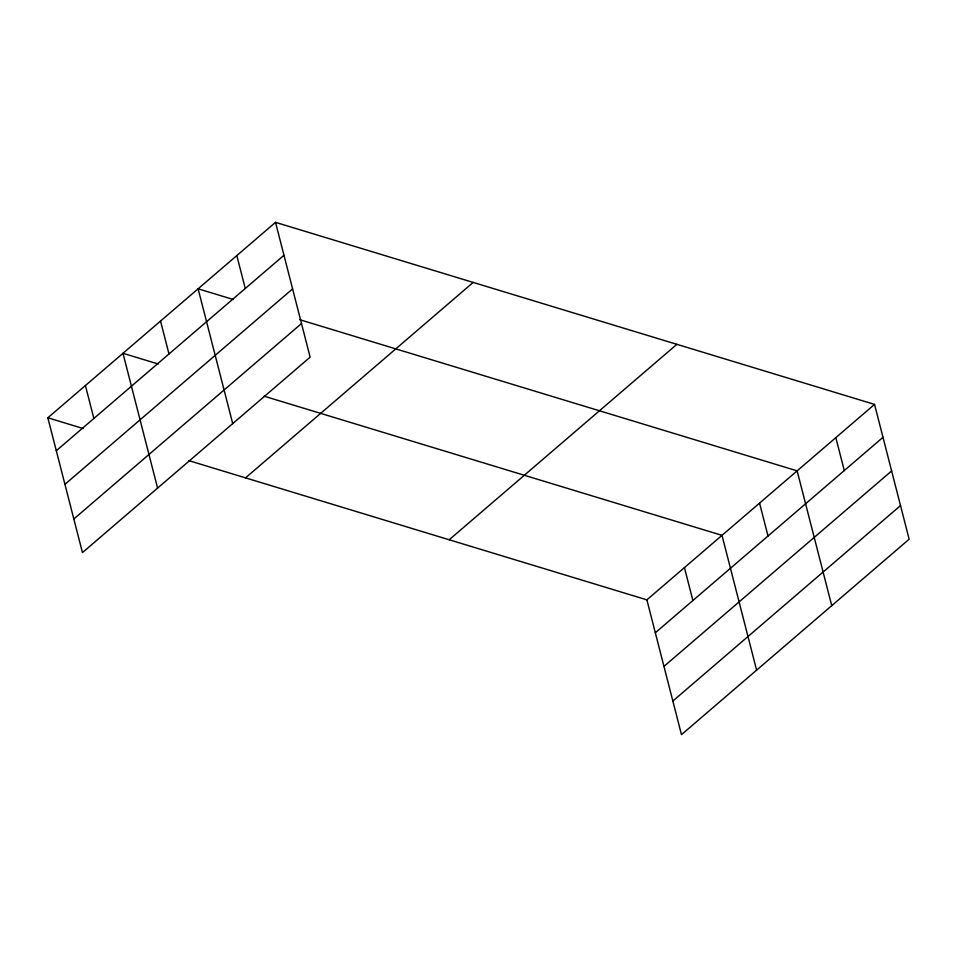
<?xml version="1.0" encoding="UTF-8"?>
<svg xmlns="http://www.w3.org/2000/svg" width="957" height="957" viewBox="0 0 957 957"><rect width="100%" height="100%" fill="white"/><g stroke="black" fill="none" stroke-linecap="round" stroke-linejoin="round"><path stroke-width="1.44" d="M275.52 222.347L310.128 357.152L82.458 552.596L47.85 417.79L275.52 222.347L874.542 404.404L909.15 539.21L681.48 734.653L646.872 599.848L189.043 460.7M56.307 450.711L283.966 255.268M64.932 484.338L292.603 288.894M73.833 518.981L301.503 323.538M245.53 477.866L473.189 282.423M449.192 539.76L676.862 344.329M646.872 599.848L874.542 404.404M655.318 632.768L882.988 437.325M663.955 666.395L891.625 470.952M672.855 701.026L900.513 505.583M233.412 299.529L198.111 288.799L232.718 423.604M299.768 319.698L797.133 470.856L831.741 605.661M158.276 364.019L122.975 353.289L157.594 488.106M264.18 396.21L721.997 535.346L756.616 670.151M47.85 417.79L83.151 428.521M835.832 437.624L844.289 470.557M759.559 503.095L768.016 536.028M684.434 567.597L692.892 600.518M236.81 255.567L245.267 288.5M160.549 321.05L168.994 353.97M85.412 385.539L93.87 418.472"/></g></svg>
